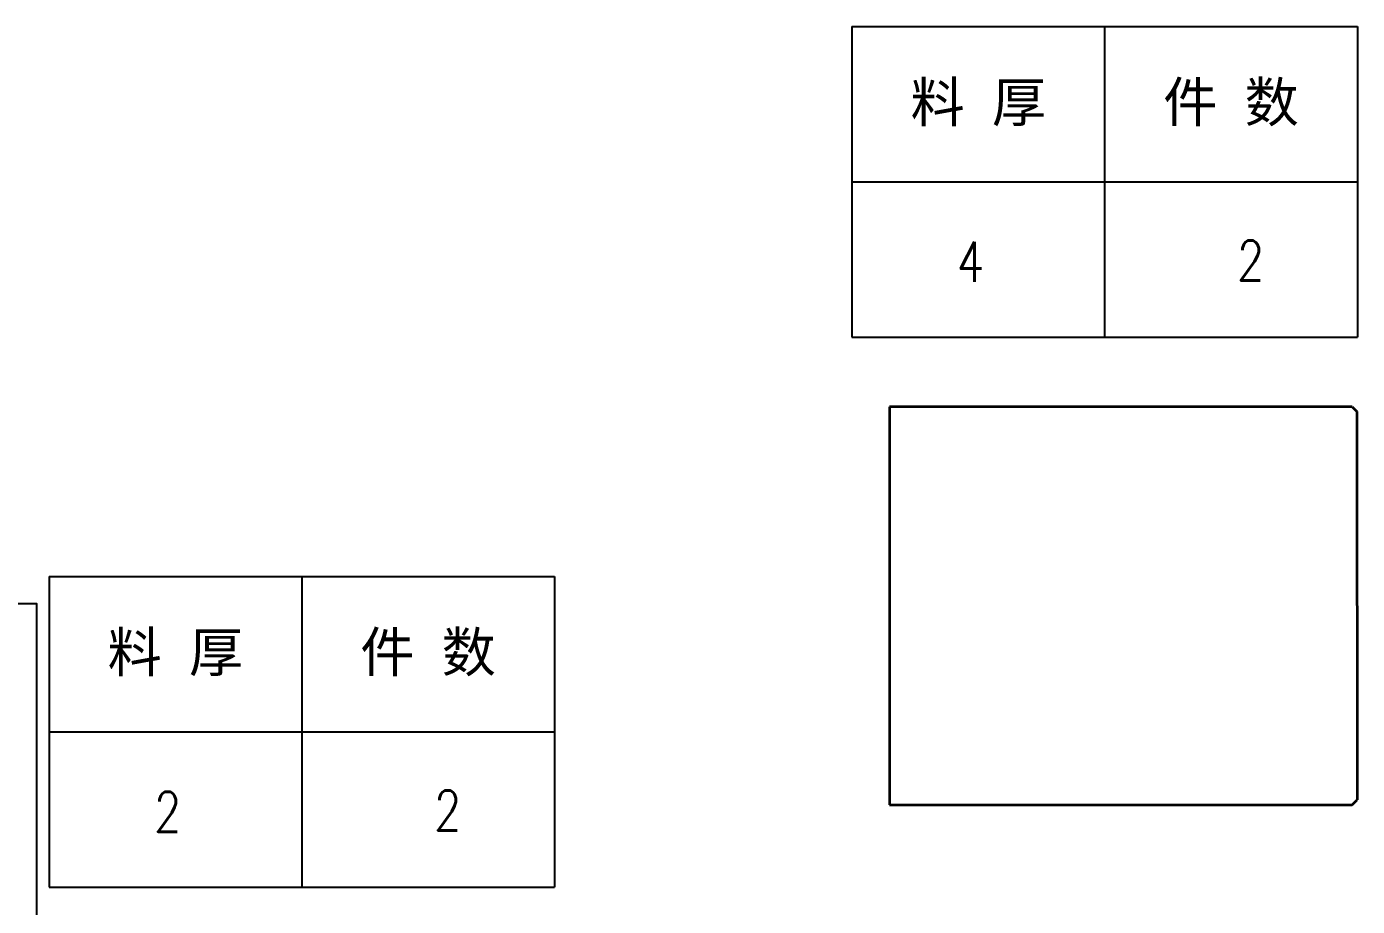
# Model space of a CAD drawing. Header units: millimetres. Extents: x -1727 to 307751, y -105919 to 6637.
# Drawn here: x 5076 to 6414, y -7234 to -6350 of the extents above; entities that cross this region are included whole.
import ezdxf
from ezdxf.enums import TextEntityAlignment as Align

# ---------------------------------------------------------------- set-up
doc = ezdxf.new("R2010")
doc.units = ezdxf.units.MM
doc.layers.add('A3', color=7, linetype='Continuous', plot=False)
doc.layers.add('AM_VIS', color=7, linetype='Continuous')
doc.styles.add('DIM', font='txt.shx', dxfattribs={"width": 0.8, "bigfont": 'bigfont.shx'})
doc.styles.get("Standard").update_dxf_attribs({"font": 'arial.ttf'})

# ---------------------------------------------------------------- blocks, each defined once
blk = doc.blocks.new('*T16')
at = {"color": 0, "linetype": 'ByBlock', "lineweight": -2, "transparency": 16777216}
for p, q in [((0, 0), (127, 0)), ((0, 0), (0, -78)), ((63.5, 0), (63.5, -78)), ((127, 0), (127, -78)), ((0, -39), (127, -39)), ((0, -78), (127, -78))]:
    blk.add_line(p, q, dxfattribs=at)
at = {"color": 0, "transparency": 16777216, "char_height": 10, "width": 60.5, "attachment_point": 5}
for s, insert in [('{\\fSimSun|b0|i0|c134|p2;料 厚}', (31.75, -19.5)), ('{\\fSimSun|b0|i0|c134|p2;件 数}', (95.25, -19.5))]:
    blk.add_mtext(s, dxfattribs=dict(at, insert=insert))
blk = doc.blocks.new('拆图参数')
blk.add_blockref('*T16', (-63.5, 78))
at = {"style": 'DIM', "width": 0.8}
blk.add_attdef('6', text='', height=10, dxfattribs=at).set_placement((-37.13, 18.91), align=Align.MIDDLE_LEFT)
blk.add_attdef('1', text='', height=10, dxfattribs=at).set_placement((36.65, 19.27), align=Align.MIDDLE_CENTER)

msp = doc.modelspace()

# ---------------------------------------------------------------- linework, layer by layer
at = {"layer": 'A3', "linetype": 'Continuous'}
msp.add_lwpolyline([(3406.05394, -6929.98265), (5086.05394, -6929.98265), (5086.05394, -8117.98265), (3406.05394, -8117.98265)], close=True, dxfattribs=at)
at = {"layer": 'AM_VIS', "color": 7, "lineweight": 35, "ltscale": 2}
for p, q in [((6408.12009, -6732.26856), (5943.12009, -6732.27296)), ((5943.12009, -6732.27296), (5943.12399, -7132.27296)), ((6408.12009, -6732.26856), (6413.12009, -6737.26856)), ((6413.12009, -6737.26856), (6413.12399, -7127.26856)), ((6408.12399, -7132.26856), (6413.12399, -7127.26856)), ((5943.12399, -7132.27296), (6408.12399, -7132.26856))]:
    msp.add_line(p, q, dxfattribs=at)

# ---------------------------------------------------------------- block references
at = {"xscale": 4, "yscale": 4, "zscale": 4}
for p, values in [((6159.5083, -6662.45698), {'1': '2', '6': '4'}), ((5352.55801, -7214.96187), {'1': '2', '6': '2'})]:
    msp.add_blockref('拆图参数', p, dxfattribs=at).add_auto_attribs(values)

doc.saveas('drawing.dxf')
